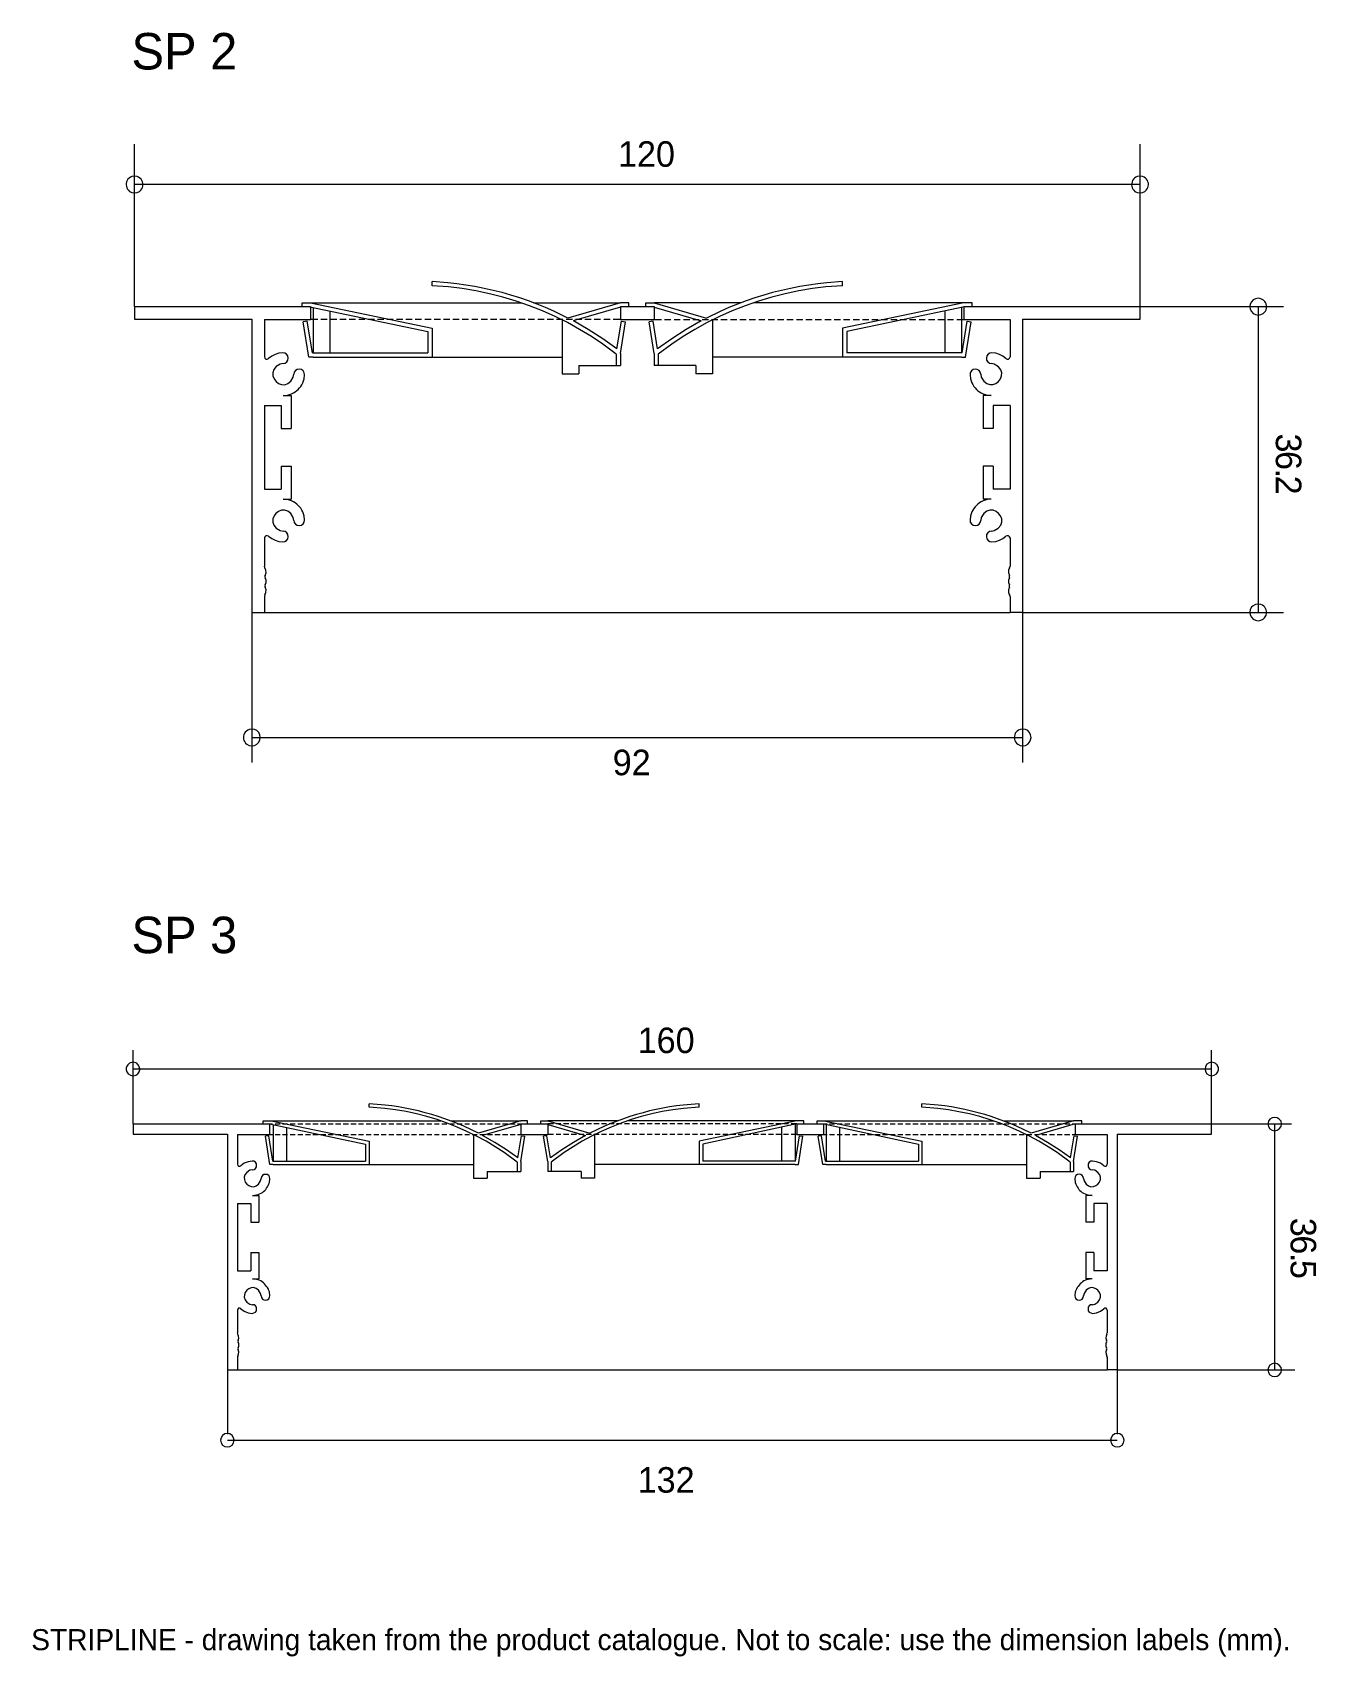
# Model space of a CAD drawing. Extents: x 0 to 244, y -13 to 296.
import ezdxf

# ---------------------------------------------------------------- set-up
doc = ezdxf.new("R2010")
doc.units = 0
for name, color, linetype in [('GEOMETRY', 7, 'Continuous'), ('NOTE', 1, 'Continuous'), ('TEXT', 7, 'Continuous')]:
    doc.layers.add(name, color=color, linetype=linetype)

msp = doc.modelspace()

# ---------------------------------------------------------------- linework, layer by layer
at = {"layer": 'GEOMETRY', "lineweight": 13}
for points in [[(19.64, 243.42), (19.64, 274.3)], [(210.71, 243.42), (210.71, 274.3)], [(210.71, 266.65), (19.64, 266.65)], [(76.17, 247.41), (76.17, 248.21)], [(101.99, 241.23), (99.32, 242.55), (97.74, 243.25), (96.12, 243.91), (94.49, 244.53), (92.83, 245.09), (91.16, 245.61), (89.47, 246.09), (87.76, 246.52), (86.05, 246.9), (84.33, 247.23), (82.61, 247.52), (80.88, 247.77), (79.16, 247.97), (76.17, 248.21)], [(111.19, 234.42), (108.64, 236.29), (106.47, 237.75), (104.22, 239.11), (101.92, 240.38), (99.55, 241.55), (97.13, 242.62), (94.67, 243.59), (92.17, 244.46), (89.64, 245.22), (87.09, 245.88), (84.51, 246.42), (81.92, 246.85), (79.32, 247.17), (76.17, 247.41)], [(154.18, 247.41), (151.03, 247.17), (148.44, 246.86), (145.85, 246.42), (143.27, 245.88), (140.71, 245.23), (138.18, 244.47), (135.68, 243.6), (133.21, 242.63), (130.8, 241.56), (128.43, 240.38), (126.12, 239.11), (123.88, 237.75), (121.71, 236.29), (119.16, 234.42)], [(154.18, 248.21), (151.19, 247.97), (149.48, 247.77), (147.76, 247.53), (146.04, 247.24), (144.32, 246.9), (142.6, 246.52), (140.88, 246.09), (139.19, 245.62), (137.5, 245.09), (135.84, 244.53), (134.21, 243.91), (132.6, 243.25), (131.03, 242.55), (128.32, 241.23)], [(154.18, 247.41), (154.18, 248.21)], [(51.48, 243.42), (51.48, 244.14), (53.07, 244.14)], [(53.07, 244.14), (76.17, 239.36)], [(53.07, 244.14), (93.11, 244.14)], [(95.46, 244.14), (111.99, 244.14)], [(111.99, 244.14), (101.99, 241.23)], [(113.58, 244.14), (111.99, 244.14)], [(113.58, 243.42), (113.58, 244.14)], [(116.77, 243.42), (116.77, 244.14)], [(116.77, 244.14), (118.36, 244.14)], [(118.36, 244.14), (128.32, 241.23)], [(134.9, 244.14), (118.36, 244.14)], [(177.25, 244.14), (137.25, 244.14)], [(177.25, 244.14), (154.18, 239.36)], [(178.84, 243.42), (178.84, 244.14), (177.25, 244.14)], [(19.64, 243.42), (53.07, 243.42)], [(19.64, 243.42), (19.64, 241.04)], [(19.64, 241.04), (41.91, 241.04)], [(41.91, 241.04), (41.91, 185.3)], [(44.3, 240.96), (44.3, 233.9)], [(44.3, 240.96), (53.07, 240.96)], [(52.95, 243.38), (75.38, 238.68)], [(53.07, 243.42), (53.07, 240.96)], [(54.46, 240.96), (53.07, 240.96)], [(53.55, 243.27), (53.55, 234.62)], [(56.25, 240.96), (55.06, 240.96)], [(56.73, 242.59), (56.73, 234.62)], [(58.05, 240.96), (56.85, 240.96)], [(59.84, 240.96), (58.65, 240.96)], [(61.63, 240.96), (60.44, 240.96)], [(63.42, 240.96), (62.23, 240.96)], [(65.22, 240.96), (64.02, 240.96)], [(67.01, 240.96), (65.82, 240.96)], [(68.8, 240.96), (67.61, 240.96)], [(70.6, 240.96), (69.4, 240.96)], [(72.39, 240.96), (71.19, 240.96)], [(74.18, 240.96), (72.99, 240.96)], [(75.98, 240.96), (74.78, 240.96)], [(77.77, 240.96), (76.57, 240.96)], [(79.56, 240.96), (78.37, 240.96)], [(81.31, 240.96), (80.12, 240.96)], [(83.11, 240.96), (81.91, 240.96)], [(84.9, 240.96), (83.7, 240.96)], [(86.69, 240.96), (85.5, 240.96)], [(88.48, 240.96), (87.29, 240.96)], [(90.28, 240.96), (89.08, 240.96)], [(92.07, 240.96), (90.88, 240.96)], [(93.86, 240.96), (92.67, 240.96)], [(95.66, 240.96), (94.46, 240.96)], [(97.45, 240.96), (96.25, 240.96)], [(99.24, 240.96), (98.05, 240.96)], [(101.03, 240.96), (99.84, 240.96)], [(100.87, 240.91), (100.87, 230.64)], [(102.83, 240.96), (101.63, 240.96)], [(111.99, 243.3), (103.02, 240.71)], [(104.62, 240.96), (103.42, 240.96)], [(106.41, 240.96), (105.22, 240.96)], [(108.2, 240.96), (107.01, 240.96)], [(110, 240.96), (108.8, 240.96)], [(111.99, 240.96), (110.59, 240.96)], [(111.99, 243.42), (118.36, 243.42)], [(111.99, 243.42), (111.99, 240.96)], [(111.99, 240.96), (118.36, 240.96)], [(118.36, 243.42), (118.36, 240.96)], [(118.36, 243.3), (127.33, 240.71)], [(118.36, 240.96), (119.76, 240.96)], [(120.36, 240.96), (121.55, 240.96)], [(122.15, 240.96), (123.34, 240.96)], [(123.94, 240.96), (125.14, 240.96)], [(125.73, 240.96), (126.93, 240.96)], [(127.53, 240.96), (128.68, 240.96)], [(129.28, 240.96), (130.47, 240.96)], [(129.44, 240.91), (129.44, 230.64)], [(131.07, 240.96), (132.27, 240.96)], [(132.86, 240.96), (134.06, 240.96)], [(134.66, 240.96), (135.85, 240.96)], [(136.45, 240.96), (137.65, 240.96)], [(138.24, 240.96), (139.44, 240.96)], [(140.04, 240.96), (141.23, 240.96)], [(141.83, 240.96), (143.02, 240.96)], [(143.62, 240.96), (144.82, 240.96)], [(145.41, 240.96), (146.61, 240.96)], [(147.21, 240.96), (148.4, 240.96)], [(149, 240.96), (150.19, 240.96)], [(150.79, 240.96), (151.99, 240.96)], [(152.58, 240.96), (153.78, 240.96)], [(154.38, 240.96), (155.57, 240.96)], [(177.37, 243.38), (154.98, 238.68)], [(156.17, 240.96), (157.37, 240.96)], [(157.96, 240.96), (159.16, 240.96)], [(159.76, 240.96), (160.95, 240.96)], [(161.55, 240.96), (162.74, 240.96)], [(163.34, 240.96), (164.54, 240.96)], [(165.13, 240.96), (166.33, 240.96)], [(166.93, 240.96), (168.12, 240.96)], [(168.72, 240.96), (169.91, 240.96)], [(170.51, 240.96), (171.71, 240.96)], [(172.3, 240.96), (173.5, 240.96)], [(173.62, 242.59), (173.62, 234.62)], [(174.1, 240.96), (175.29, 240.96)], [(175.89, 240.96), (177.25, 240.96)], [(176.81, 243.27), (176.81, 234.62)], [(177.25, 243.42), (210.71, 243.42)], [(177.25, 243.42), (177.25, 240.96)], [(177.25, 240.96), (186.01, 240.96)], [(186.01, 240.96), (186.01, 233.9)], [(188.4, 241.04), (210.71, 241.04), (210.71, 243.42)], [(188.4, 241.04), (188.4, 185.3)], [(210.71, 243.42), (237.96, 243.42)], [(233.18, 243.42), (233.18, 185.3)], [(53.43, 234.62), (52.47, 240.64), (51.67, 240.52)], [(53.55, 233.82), (52.75, 233.82), (51.67, 240.52)], [(75.38, 238.68), (75.38, 234.62)], [(76.17, 239.36), (76.17, 233.82)], [(111.31, 235.38), (108.64, 237.29), (105.85, 239.08), (103.03, 240.72)], [(111.31, 235.38), (112.15, 240.64), (112.95, 240.52)], [(111.99, 234.54), (112.95, 240.52)], [(119.04, 235.38), (118.16, 240.64), (117.41, 240.52)], [(118.36, 234.54), (117.41, 240.52)], [(127.33, 240.72), (124.46, 239.08), (121.71, 237.29), (119.04, 235.38)], [(154.18, 239.36), (154.18, 233.82)], [(154.98, 238.68), (154.98, 234.62)], [(176.81, 233.82), (177.56, 233.82), (178.64, 240.52)], [(176.89, 234.62), (177.88, 240.64), (178.64, 240.52)], [(47.77, 234.66), (47.05, 234.58), (46.33, 234.34), (45.7, 234.02), (45.1, 233.55)], [(47.85, 232.59), (48.25, 232.67), (48.57, 232.91), (48.76, 233.27), (48.84, 233.66), (48.76, 234.06), (48.53, 234.38), (48.17, 234.58), (47.77, 234.66)], [(182.54, 234.66), (182.15, 234.58), (181.83, 234.38), (181.59, 234.06), (181.51, 233.66), (181.55, 233.27), (181.79, 232.91), (182.11, 232.67), (182.5, 232.59)], [(185.21, 233.55), (184.66, 234.02), (183.98, 234.34), (183.3, 234.58), (182.54, 234.66)], [(44.3, 233.9), (44.38, 233.66), (44.58, 233.47), (44.86, 233.42), (45.1, 233.55)], [(47.85, 232.59), (47.33, 232.51), (46.56, 232.03), (46.09, 231.47), (45.89, 230.87), (45.93, 230.27), (46.15, 229.7), (46.52, 229.22), (47.01, 228.84), (47.58, 228.62), (48.18, 228.59), (48.77, 228.79), (49.33, 229.26), (49.8, 230.04), (49.88, 230.56)], [(53.43, 234.62), (75.38, 234.62)], [(53.55, 233.82), (76.17, 233.82), (100.87, 233.82)], [(104.06, 232.23), (111.99, 232.23)], [(104.06, 232.23), (104.06, 230.63)], [(111.19, 234.42), (111.19, 232.23)], [(111.99, 234.54), (111.99, 232.23)], [(118.36, 234.54), (118.36, 232.23)], [(126.29, 232.23), (118.36, 232.23)], [(119.16, 234.42), (119.16, 232.23)], [(126.29, 232.23), (126.29, 230.63)], [(176.81, 233.82), (154.18, 233.82), (129.44, 233.82)], [(176.89, 234.62), (154.98, 234.62)], [(180.43, 230.56), (180.51, 230.04), (181, 229.27), (181.57, 228.8), (182.17, 228.6), (182.77, 228.62), (183.33, 228.84), (183.82, 229.2), (184.19, 229.68), (184.41, 230.24), (184.44, 230.84), (184.25, 231.44), (183.79, 232.01), (183.02, 232.51), (182.5, 232.59)], [(185.21, 233.55), (185.45, 233.42), (185.73, 233.47), (185.93, 233.66), (186.01, 233.9)], [(47.89, 226.53), (48.69, 226.61), (49.09, 226.73), (49.47, 226.87), (49.82, 227.03), (50.15, 227.23), (50.46, 227.45), (50.73, 227.7), (50.99, 227.97), (51.21, 228.27), (51.41, 228.59), (51.59, 228.94), (51.74, 229.32), (51.87, 229.72), (51.95, 230.48)], [(51.95, 230.48), (51.87, 230.87), (51.67, 231.23), (51.35, 231.47), (50.96, 231.55), (50.56, 231.47), (50.2, 231.27), (49.96, 230.96), (49.88, 230.56)], [(100.87, 230.63), (104.06, 230.63)], [(129.44, 230.63), (126.29, 230.63)], [(180.43, 230.56), (180.35, 230.95), (180.11, 231.27), (179.79, 231.47), (179.4, 231.55), (179, 231.47), (178.68, 231.23), (178.44, 230.87), (178.4, 230.48)], [(178.4, 230.48), (178.48, 229.72), (178.59, 229.32), (178.73, 228.95), (178.91, 228.6), (179.11, 228.27), (179.35, 227.97), (179.61, 227.69), (179.89, 227.44), (180.21, 227.22), (180.54, 227.02), (180.9, 226.86), (181.27, 226.72), (181.67, 226.61), (182.42, 226.53)], [(47.89, 226.53), (49.4, 226.53)], [(49.4, 226.53), (49.4, 220.24)], [(182.42, 226.53), (180.91, 226.53)], [(180.91, 226.53), (180.91, 220.24)], [(44.3, 224.62), (47.49, 224.62)], [(44.3, 224.62), (44.3, 208.72)], [(47.49, 224.62), (47.49, 220.24)], [(186.01, 224.62), (182.82, 224.62)], [(182.82, 224.62), (182.82, 220.24)], [(186.01, 224.62), (186.01, 208.72)], [(47.49, 220.24), (49.4, 220.24)], [(182.82, 220.24), (180.91, 220.24)], [(47.49, 213.11), (47.49, 208.72)], [(47.49, 213.11), (49.4, 213.11)], [(49.4, 213.11), (49.4, 206.81)], [(180.91, 213.11), (180.91, 206.81)], [(182.82, 213.11), (180.91, 213.11)], [(182.82, 213.11), (182.82, 208.72)], [(44.3, 208.72), (47.49, 208.72)], [(186.01, 208.72), (182.82, 208.72)], [(49.88, 202.79), (49.8, 203.31), (49.32, 204.08), (48.76, 204.55), (48.16, 204.75), (47.56, 204.71), (47, 204.49), (46.51, 204.12), (46.14, 203.63), (45.92, 203.07), (45.89, 202.47), (46.09, 201.87), (46.56, 201.31), (47.33, 200.84), (47.85, 200.76)], [(47.89, 206.81), (49.4, 206.81)], [(51.95, 202.87), (51.87, 203.62), (51.74, 204.02), (51.59, 204.4), (51.42, 204.75), (51.21, 205.08), (50.99, 205.37), (50.73, 205.65), (50.46, 205.9), (50.15, 206.12), (49.82, 206.31), (49.47, 206.48), (49.09, 206.62), (48.68, 206.73), (47.89, 206.81)], [(182.42, 206.81), (181.67, 206.73), (181.27, 206.62), (180.9, 206.49), (180.54, 206.32), (180.21, 206.12), (179.89, 205.9), (179.61, 205.65), (179.35, 205.38), (179.11, 205.07), (178.91, 204.75), (178.73, 204.4), (178.59, 204.02), (178.48, 203.62), (178.4, 202.87)], [(182.5, 200.76), (183.02, 200.84), (183.78, 201.32), (184.25, 201.88), (184.45, 202.48), (184.42, 203.08), (184.21, 203.64), (183.84, 204.12), (183.36, 204.49), (182.8, 204.71), (182.2, 204.74), (181.59, 204.54), (181.02, 204.08), (180.51, 203.31), (180.43, 202.79)], [(182.42, 206.81), (180.91, 206.81)], [(47.77, 198.69), (48.17, 198.77), (48.53, 198.96), (48.76, 199.28), (48.84, 199.68), (48.76, 200.08), (48.57, 200.44), (48.25, 200.68), (47.85, 200.76)], [(49.88, 202.79), (49.96, 202.39), (50.2, 202.07), (50.56, 201.87), (50.96, 201.79), (51.35, 201.87), (51.67, 202.11), (51.87, 202.47), (51.95, 202.87)], [(178.4, 202.87), (178.44, 202.47), (178.68, 202.11), (179, 201.87), (179.4, 201.79), (179.8, 201.87), (180.11, 202.07), (180.35, 202.39), (180.43, 202.79)], [(182.5, 200.76), (182.11, 200.68), (181.79, 200.44), (181.55, 200.08), (181.51, 199.68), (181.59, 199.28), (181.83, 198.97), (182.15, 198.77), (182.54, 198.69)], [(45.1, 199.76), (44.86, 199.88), (44.58, 199.88), (44.38, 199.68), (44.3, 199.44)], [(44.3, 199.44), (44.3, 194.06)], [(45.1, 199.76), (45.7, 199.32), (46.33, 199), (47.05, 198.77), (47.77, 198.69)], [(182.54, 198.69), (183.3, 198.77), (183.98, 199), (184.66, 199.32), (185.21, 199.76)], [(186.01, 199.44), (185.93, 199.68), (185.73, 199.88), (185.45, 199.88), (185.21, 199.76)], [(186.01, 199.44), (186.01, 194.06)], [(44.46, 192.31), (44.62, 192.79), (44.58, 193.31), (44.38, 193.79), (44.3, 194.06)], [(44.46, 192.31), (44.42, 192.11), (44.46, 191.87)], [(44.46, 190.52), (44.62, 190.96), (44.62, 191.44), (44.46, 191.87)], [(185.93, 193.79), (185.73, 193.31), (185.73, 192.79), (185.89, 192.31)], [(185.89, 191.87), (185.73, 191.44), (185.73, 190.96), (185.89, 190.52)], [(185.89, 191.87), (185.93, 192.11), (185.89, 192.31)], [(185.93, 193.79), (186.01, 194.06)], [(44.38, 188.61), (44.3, 188.33)], [(44.38, 188.61), (44.58, 189.08), (44.62, 189.56), (44.46, 190.08)], [(44.46, 190.52), (44.42, 190.28), (44.46, 190.08)], [(185.89, 190.08), (185.73, 189.56), (185.73, 189.08), (185.93, 188.61)], [(185.89, 190.08), (185.93, 190.28), (185.89, 190.52)], [(186.01, 188.33), (185.93, 188.61)], [(41.91, 185.3), (44.3, 185.3)], [(41.91, 185.3), (41.91, 156.74)], [(44.3, 188.33), (44.3, 185.3)], [(44.3, 185.3), (186.01, 185.3)], [(186.01, 188.33), (186.01, 185.3)], [(188.4, 185.3), (186.01, 185.3)], [(188.4, 185.3), (237.96, 185.3)], [(188.4, 185.3), (188.4, 156.74)], [(41.91, 161.52), (188.4, 161.52)], [(19.35, 88.05), (19.35, 102.08)], [(224.32, 88.05), (224.32, 102.08)], [(224.32, 98.48), (19.35, 98.48)], [(64.2, 91.24), (64.2, 91.87)], [(84.98, 86.29), (82.19, 87.6), (81, 88.1), (79.8, 88.58), (78.58, 89.03), (77.36, 89.45), (76.12, 89.83), (74.87, 90.18), (73.62, 90.51), (72.36, 90.8), (71.09, 91.06), (69.81, 91.29), (68.54, 91.48), (67.25, 91.64), (64.2, 91.87)], [(92.35, 80.8), (89.88, 82.6), (88.17, 83.72), (86.43, 84.76), (84.64, 85.73), (82.81, 86.62), (80.95, 87.45), (79.06, 88.19), (77.14, 88.86), (75.19, 89.45), (73.22, 89.95), (71.23, 90.38), (69.23, 90.72), (67.21, 90.97), (64.2, 91.24)], [(126.94, 91.24), (123.93, 90.97), (121.91, 90.71), (119.9, 90.38), (117.91, 89.95), (115.94, 89.45), (114, 88.86), (112.08, 88.19), (110.18, 87.45), (108.32, 86.62), (106.5, 85.73), (104.71, 84.76), (102.96, 83.72), (101.26, 82.6), (98.79, 80.8)], [(126.94, 91.87), (123.88, 91.64), (122.6, 91.48), (121.32, 91.28), (120.05, 91.06), (118.78, 90.8), (117.52, 90.51), (116.26, 90.18), (115.02, 89.83), (113.78, 89.44), (112.55, 89.03), (111.34, 88.58), (110.14, 88.1), (108.95, 87.6), (106.16, 86.29)], [(126.94, 91.24), (126.94, 91.87)], [(169.22, 91.24), (169.22, 91.87)], [(190.04, 86.29), (187.25, 87.6), (186.06, 88.1), (184.86, 88.58), (183.65, 89.03), (182.42, 89.44), (181.19, 89.83), (179.94, 90.18), (178.69, 90.5), (177.43, 90.79), (176.16, 91.05), (174.89, 91.28), (173.61, 91.48), (172.32, 91.64), (169.22, 91.87)], [(197.42, 80.8), (194.95, 82.6), (193.24, 83.71), (191.49, 84.75), (189.7, 85.72), (187.88, 86.62), (186.02, 87.44), (184.13, 88.18), (182.21, 88.85), (180.26, 89.44), (178.29, 89.95), (176.3, 90.37), (174.3, 90.71), (172.28, 90.97), (169.22, 91.24)], [(19.35, 88.05), (45.31, 88.05)], [(19.35, 88.05), (19.35, 86.11)], [(44.05, 88.05), (44.05, 88.63), (45.62, 88.63)], [(45.31, 88.05), (45.31, 86.07)], [(45.31, 88.05), (63.52, 84.22)], [(45.31, 88.05), (45.85, 88.05)], [(45.62, 88.63), (64.2, 84.76)], [(45.62, 88.63), (77.82, 88.63)], [(45.98, 87.91), (45.98, 80.94)], [(46.34, 88.05), (47.28, 88.05)], [(47.78, 88.05), (48.72, 88.05)], [(48.54, 87.37), (48.54, 80.94)], [(49.22, 88.05), (50.16, 88.05)], [(50.66, 88.05), (51.6, 88.05)], [(52.1, 88.05), (53.09, 88.05)], [(53.54, 88.05), (54.53, 88.05)], [(54.98, 88.05), (55.97, 88.05)], [(56.41, 88.05), (57.4, 88.05)], [(57.85, 88.05), (58.84, 88.05)], [(59.29, 88.05), (60.28, 88.05)], [(60.73, 88.05), (61.72, 88.05)], [(62.17, 88.05), (63.16, 88.05)], [(63.66, 88.05), (64.6, 88.05)], [(65.1, 88.05), (66.04, 88.05)], [(66.53, 88.05), (67.48, 88.05)], [(67.98, 88.05), (68.92, 88.05)], [(69.41, 88.05), (70.36, 88.05)], [(70.85, 88.05), (71.8, 88.05)], [(72.29, 88.05), (73.24, 88.05)], [(73.73, 88.05), (74.68, 88.05)], [(75.17, 88.05), (76.12, 88.05)], [(76.61, 88.05), (77.55, 88.05)], [(78.05, 88.05), (78.99, 88.05)], [(79.49, 88.05), (80.43, 88.05)], [(79.71, 88.63), (93.03, 88.63)], [(80.93, 88.05), (81.87, 88.05)], [(82.37, 88.05), (83.31, 88.05)], [(83.81, 88.05), (84.75, 88.05)], [(93.03, 88.63), (84.98, 86.29)], [(85.25, 88.05), (86.24, 88.05)], [(93.03, 87.96), (85.79, 85.84)], [(86.69, 88.05), (87.67, 88.05)], [(88.12, 88.05), (89.11, 88.05)], [(89.56, 88.05), (90.55, 88.05)], [(91, 88.05), (91.99, 88.05)], [(92.44, 88.05), (93.03, 88.05)], [(94.29, 88.63), (93.03, 88.63)], [(93.03, 88.05), (98.15, 88.05)], [(93.03, 88.05), (93.03, 86.07)], [(94.29, 88.05), (94.29, 88.63)], [(96.85, 88.05), (96.85, 88.63)], [(96.85, 88.63), (98.16, 88.63)], [(98.15, 88.63), (106.16, 86.29)], [(111.42, 88.63), (98.15, 88.63)], [(98.15, 88.05), (98.15, 86.07)], [(98.15, 87.96), (105.35, 85.84)], [(99.23, 88.05), (98.15, 88.05)], [(100.67, 88.05), (99.73, 88.05)], [(102.16, 88.05), (101.17, 88.05)], [(103.6, 88.05), (102.61, 88.05)], [(105.04, 88.05), (104.05, 88.05)], [(106.48, 88.05), (105.49, 88.05)], [(107.91, 88.05), (106.93, 88.05)], [(109.35, 88.05), (108.37, 88.05)], [(110.79, 88.05), (109.8, 88.05)], [(112.23, 88.05), (111.24, 88.05)], [(113.67, 88.05), (112.73, 88.05)], [(145.52, 88.63), (113.31, 88.63)], [(115.11, 88.05), (114.17, 88.05)], [(116.55, 88.05), (115.61, 88.05)], [(117.99, 88.05), (117.05, 88.05)], [(119.43, 88.05), (118.49, 88.05)], [(120.87, 88.05), (119.92, 88.05)], [(122.31, 88.05), (121.36, 88.05)], [(123.75, 88.05), (122.8, 88.05)], [(125.19, 88.05), (124.24, 88.05)], [(126.63, 88.05), (125.68, 88.05)], [(145.52, 88.63), (126.94, 84.76)], [(128.07, 88.05), (127.12, 88.05)], [(145.52, 88.05), (127.62, 84.22)], [(129.5, 88.05), (128.56, 88.05)], [(130.94, 88.05), (130, 88.05)], [(132.38, 88.05), (131.44, 88.05)], [(133.87, 88.05), (132.88, 88.05)], [(135.31, 88.05), (134.32, 88.05)], [(136.75, 88.05), (135.76, 88.05)], [(138.19, 88.05), (137.2, 88.05)], [(139.62, 88.05), (138.64, 88.05)], [(141.06, 88.05), (140.08, 88.05)], [(142.5, 88.05), (141.51, 88.05)], [(142.59, 87.42), (142.59, 80.94)], [(143.94, 88.05), (142.95, 88.05)], [(145.52, 88.05), (144.44, 88.05)], [(145.16, 87.96), (145.16, 80.94)], [(146.82, 88.05), (146.82, 88.63), (145.52, 88.63)], [(145.52, 88.05), (150.64, 88.05)], [(145.52, 88.05), (145.52, 86.07)], [(145.52, 86.06), (150.64, 86.06), (150.64, 88.04)], [(149.38, 88.05), (149.38, 88.63), (150.64, 88.63)], [(150.64, 88.63), (169.22, 84.76)], [(150.64, 88.63), (182.89, 88.63)], [(150.64, 88.05), (168.59, 84.22)], [(150.64, 88.05), (151.23, 88.05)], [(151.05, 87.91), (151.05, 80.94)], [(151.72, 88.05), (152.67, 88.05)], [(153.16, 88.05), (154.11, 88.05)], [(153.61, 87.37), (153.61, 80.94)], [(154.6, 88.05), (155.55, 88.05)], [(156.04, 88.05), (156.98, 88.05)], [(157.48, 88.05), (158.43, 88.05)], [(158.92, 88.05), (159.86, 88.05)], [(160.36, 88.05), (161.3, 88.05)], [(161.8, 88.05), (162.74, 88.05)], [(163.24, 88.05), (164.18, 88.05)], [(164.68, 88.05), (165.66, 88.05)], [(166.12, 88.05), (167.1, 88.05)], [(167.55, 88.05), (168.54, 88.05)], [(168.99, 88.05), (169.98, 88.05)], [(170.43, 88.05), (171.42, 88.05)], [(171.87, 88.05), (172.86, 88.05)], [(173.31, 88.05), (174.3, 88.05)], [(174.75, 88.05), (175.74, 88.05)], [(176.24, 88.05), (177.18, 88.05)], [(177.67, 88.05), (178.62, 88.05)], [(179.11, 88.05), (180.06, 88.05)], [(180.55, 88.05), (181.5, 88.05)], [(181.99, 88.05), (182.94, 88.05)], [(183.43, 88.05), (184.38, 88.05)], [(184.78, 88.63), (198.05, 88.63)], [(184.87, 88.05), (185.82, 88.05)], [(186.31, 88.05), (187.25, 88.05)], [(187.75, 88.05), (188.69, 88.05)], [(189.19, 88.05), (190.13, 88.05)], [(198.05, 88.63), (190.04, 86.29)], [(190.63, 88.05), (191.57, 88.05)], [(198.41, 88.05), (190.85, 85.84)], [(192.07, 88.05), (193.01, 88.05)], [(193.51, 88.05), (194.45, 88.05)], [(194.95, 88.05), (195.89, 88.05)], [(196.39, 88.05), (197.37, 88.05)], [(197.83, 88.05), (198.41, 88.05)], [(199.67, 88.05), (199.67, 88.63), (198.05, 88.63)], [(198.41, 88.05), (224.32, 88.05)], [(198.41, 88.05), (198.41, 86.07)], [(206.37, 86.11), (224.32, 86.11), (224.32, 88.05)], [(224.32, 88.05), (239.52, 88.05)], [(236.28, 88.05), (236.28, 41.27)], [(19.35, 86.11), (37.3, 86.11)], [(37.3, 86.11), (37.3, 41.27)], [(39.19, 86.06), (39.19, 80.4)], [(39.19, 86.06), (45.31, 86.06)], [(45.89, 80.94), (45.13, 85.79), (44.5, 85.71)], [(45.98, 80.31), (45.35, 80.31), (44.5, 85.71)], [(45.31, 86.06), (45.85, 86.06)], [(46.34, 86.06), (47.28, 86.06)], [(47.78, 86.06), (48.72, 86.06)], [(49.22, 86.06), (50.16, 86.06)], [(50.66, 86.06), (51.6, 86.06)], [(52.1, 86.06), (53.09, 86.06)], [(53.54, 86.06), (54.53, 86.06)], [(54.98, 86.06), (55.97, 86.06)], [(56.41, 86.06), (57.4, 86.06)], [(57.85, 86.06), (58.84, 86.06)], [(59.29, 86.06), (60.28, 86.06)], [(60.73, 86.06), (61.72, 86.06)], [(62.17, 86.06), (63.16, 86.06)], [(63.52, 84.22), (63.52, 80.94)], [(63.66, 86.06), (64.6, 86.06)], [(64.2, 84.76), (64.2, 80.31)], [(65.1, 86.06), (66.04, 86.06)], [(66.53, 86.06), (67.48, 86.06)], [(67.98, 86.06), (68.92, 86.06)], [(69.41, 86.06), (70.36, 86.06)], [(70.85, 86.06), (71.8, 86.06)], [(72.29, 86.06), (73.24, 86.06)], [(73.73, 86.06), (74.68, 86.06)], [(75.17, 86.06), (76.12, 86.06)], [(76.61, 86.06), (77.55, 86.06)], [(78.05, 86.06), (78.99, 86.06)], [(79.49, 86.06), (80.43, 86.06)], [(80.93, 86.06), (81.87, 86.06)], [(82.37, 86.06), (83.31, 86.06)], [(83.81, 86.06), (84.75, 86.06)], [(84.08, 86.02), (84.08, 77.74)], [(85.25, 86.06), (86.24, 86.06)], [(92.49, 81.57), (90.33, 83.1), (88.08, 84.54), (85.79, 85.84)], [(86.69, 86.06), (87.67, 86.06)], [(88.12, 86.06), (89.11, 86.06)], [(89.56, 86.06), (90.55, 86.06)], [(91, 86.06), (91.99, 86.06)], [(92.44, 86.06), (93.03, 86.06)], [(92.49, 81.57), (93.16, 85.8), (93.79, 85.71)], [(93.03, 86.06), (98.15, 86.06)], [(93.03, 80.89), (93.79, 85.71)], [(98.69, 81.57), (97.97, 85.8), (97.35, 85.71)], [(98.15, 80.89), (97.35, 85.71)], [(99.23, 86.06), (98.15, 86.06)], [(105.35, 85.84), (103.06, 84.54), (100.81, 83.1), (98.69, 81.57)], [(100.67, 86.06), (99.73, 86.06)], [(102.16, 86.06), (101.17, 86.06)], [(103.6, 86.06), (102.61, 86.06)], [(105.04, 86.06), (104.05, 86.06)], [(106.48, 86.06), (105.49, 86.06)], [(107.91, 86.06), (106.93, 86.06)], [(107.06, 86.02), (107.06, 77.74)], [(109.35, 86.06), (108.37, 86.06)], [(110.79, 86.06), (109.8, 86.06)], [(112.23, 86.06), (111.24, 86.06)], [(113.67, 86.06), (112.73, 86.06)], [(115.11, 86.06), (114.17, 86.06)], [(116.55, 86.06), (115.61, 86.06)], [(117.99, 86.06), (117.05, 86.06)], [(119.43, 86.06), (118.49, 86.06)], [(120.87, 86.06), (119.92, 86.06)], [(122.31, 86.06), (121.36, 86.06)], [(123.75, 86.06), (122.8, 86.06)], [(125.19, 86.06), (124.24, 86.06)], [(126.63, 86.06), (125.68, 86.06)], [(126.94, 84.76), (126.94, 80.31)], [(128.07, 86.06), (127.12, 86.06)], [(127.61, 84.22), (127.61, 80.94)], [(129.5, 86.06), (128.56, 86.06)], [(130.94, 86.06), (130, 86.06)], [(132.38, 86.06), (131.44, 86.06)], [(133.87, 86.06), (132.88, 86.06)], [(135.31, 86.06), (134.32, 86.06)], [(136.75, 86.06), (135.76, 86.06)], [(138.19, 86.06), (137.2, 86.06)], [(139.62, 86.06), (138.64, 86.06)], [(141.06, 86.06), (140.08, 86.06)], [(142.5, 86.06), (141.51, 86.06)], [(143.94, 86.06), (142.95, 86.06)], [(145.52, 86.06), (144.44, 86.06)], [(145.16, 80.31), (145.79, 80.31), (146.64, 85.71)], [(145.25, 80.94), (146.01, 85.79), (146.64, 85.71)], [(150.96, 80.94), (150.19, 85.79), (149.52, 85.71)], [(151.05, 80.31), (150.42, 80.31), (149.52, 85.7)], [(150.64, 86.06), (151.23, 86.06)], [(151.72, 86.06), (152.67, 86.06)], [(153.16, 86.06), (154.11, 86.06)], [(154.6, 86.06), (155.55, 86.06)], [(156.04, 86.06), (156.98, 86.06)], [(157.48, 86.06), (158.42, 86.06)], [(158.92, 86.06), (159.86, 86.06)], [(160.36, 86.06), (161.3, 86.06)], [(161.8, 86.06), (162.74, 86.06)], [(163.24, 86.06), (164.18, 86.06)], [(164.68, 86.06), (165.66, 86.06)], [(166.12, 86.06), (167.1, 86.06)], [(167.55, 86.06), (168.54, 86.06)], [(168.59, 84.22), (168.59, 80.94)], [(168.99, 86.06), (169.98, 86.06)], [(169.22, 84.76), (169.22, 80.31)], [(170.43, 86.06), (171.42, 86.06)], [(171.87, 86.06), (172.86, 86.06)], [(173.31, 86.06), (174.3, 86.06)], [(174.75, 86.06), (175.74, 86.06)], [(176.23, 86.06), (177.18, 86.06)], [(177.67, 86.06), (178.62, 86.06)], [(179.11, 86.06), (180.06, 86.06)], [(180.55, 86.06), (181.5, 86.06)], [(181.99, 86.06), (182.94, 86.06)], [(183.43, 86.06), (184.38, 86.06)], [(184.87, 86.06), (185.82, 86.06)], [(186.31, 86.06), (187.25, 86.06)], [(187.75, 86.06), (188.69, 86.06)], [(189.14, 86.02), (189.14, 77.74)], [(189.19, 86.06), (190.13, 86.06)], [(190.63, 86.06), (191.57, 86.06)], [(197.51, 81.57), (195.35, 83.1), (193.15, 84.54), (190.85, 85.84)], [(192.07, 86.06), (193.01, 86.06)], [(193.51, 86.06), (194.45, 86.06)], [(194.95, 86.06), (195.89, 86.06)], [(196.38, 86.06), (197.37, 86.06)], [(197.51, 81.57), (198.18, 85.8), (198.82, 85.71)], [(197.82, 86.06), (198.41, 86.06)], [(198.05, 80.89), (198.82, 85.7)], [(198.41, 86.06), (204.48, 86.06)], [(204.48, 86.06), (204.48, 80.4)], [(206.37, 86.11), (206.37, 41.27)], [(39.19, 80.4), (39.28, 80.17), (39.41, 80.04), (39.64, 79.99), (39.86, 80.08)], [(41.98, 80.98), (41.21, 80.85), (40.49, 80.58), (39.86, 80.08)], [(42.02, 79.32), (42.34, 79.41), (42.61, 79.59), (42.79, 79.86), (42.83, 80.17), (42.79, 80.49), (42.61, 80.76), (42.29, 80.94), (41.98, 80.98)], [(45.89, 80.94), (63.52, 80.94)], [(45.98, 80.31), (64.2, 80.31), (84.08, 80.31)], [(92.35, 80.8), (92.35, 79)], [(93.03, 80.89), (93.03, 79)], [(98.15, 80.89), (98.15, 79)], [(98.78, 80.8), (98.78, 79)], [(145.16, 80.31), (126.94, 80.31), (107.06, 80.31)], [(145.25, 80.94), (127.61, 80.94)], [(150.96, 80.94), (168.59, 80.94)], [(151.05, 80.31), (169.22, 80.31), (189.14, 80.31)], [(197.42, 80.8), (197.42, 79)], [(198.05, 80.89), (198.05, 79)], [(201.69, 80.98), (201.38, 80.94), (201.06, 80.76), (200.88, 80.49), (200.84, 80.17), (200.88, 79.86), (201.06, 79.59), (201.33, 79.41), (201.65, 79.32)], [(203.81, 80.08), (203.18, 80.58), (202.46, 80.85), (201.69, 80.98)], [(203.81, 80.08), (204.03, 79.99), (204.26, 80.04), (204.39, 80.17), (204.48, 80.4)], [(42.02, 79.32), (41.57, 79.23), (40.97, 78.84), (40.62, 78.4), (40.47, 77.92), (40.5, 77.45), (40.68, 77), (40.98, 76.61), (41.37, 76.31), (41.81, 76.13), (42.29, 76.1), (42.77, 76.25), (43.21, 76.61), (43.6, 77.21), (43.69, 77.65)], [(42.07, 74.46), (42.79, 74.55), (43.11, 74.64), (43.4, 74.75), (43.68, 74.88), (43.93, 75.03), (44.16, 75.19), (44.37, 75.38), (44.56, 75.59), (44.73, 75.82), (44.89, 76.07), (45.02, 76.34), (45.15, 76.63), (45.26, 76.94), (45.35, 77.61)], [(45.35, 77.61), (45.31, 77.97), (45.13, 78.24), (44.86, 78.42), (44.54, 78.46), (44.23, 78.42), (43.96, 78.24), (43.78, 78.01), (43.69, 77.65)], [(84.08, 77.74), (86.64, 77.74)], [(86.64, 79), (93.03, 79)], [(86.64, 79), (86.64, 77.74)], [(104.5, 79), (98.15, 79)], [(104.5, 79), (104.5, 77.74)], [(107.06, 77.74), (104.5, 77.74)], [(189.14, 77.74), (191.71, 77.74)], [(191.71, 79), (198.05, 79)], [(191.71, 79), (191.71, 77.74)], [(199.98, 77.65), (199.89, 78.01), (199.71, 78.24), (199.44, 78.42), (199.13, 78.47), (198.81, 78.42), (198.54, 78.24), (198.37, 77.97), (198.32, 77.61)], [(198.32, 77.61), (198.41, 76.94), (198.52, 76.62), (198.65, 76.33), (198.79, 76.07), (198.94, 75.82), (199.11, 75.59), (199.3, 75.38), (199.51, 75.19), (199.74, 75.02), (199.99, 74.88), (200.27, 74.75), (200.56, 74.64), (200.88, 74.55), (201.6, 74.46)], [(199.98, 77.65), (200.07, 77.21), (200.46, 76.61), (200.9, 76.25), (201.38, 76.1), (201.85, 76.13), (202.3, 76.31), (202.69, 76.61), (202.99, 77), (203.17, 77.45), (203.2, 77.92), (203.05, 78.4), (202.7, 78.84), (202.1, 79.23), (201.65, 79.32)], [(42.07, 74.46), (43.28, 74.46)], [(43.28, 74.46), (43.28, 69.38)], [(201.6, 74.46), (200.39, 74.46)], [(200.39, 74.46), (200.39, 69.38)], [(39.19, 72.93), (41.75, 72.93)], [(39.19, 72.93), (39.19, 60.11)], [(41.75, 72.93), (41.75, 69.38)], [(204.48, 72.93), (201.92, 72.93)], [(201.92, 72.93), (201.92, 69.38)], [(204.48, 72.93), (204.48, 60.11)], [(41.75, 69.38), (43.28, 69.38)], [(201.92, 69.38), (200.39, 69.38)], [(41.75, 63.62), (41.75, 60.11)], [(41.75, 63.62), (43.28, 63.62)], [(43.28, 63.62), (43.28, 58.58)], [(200.39, 63.62), (200.39, 58.58)], [(201.92, 63.62), (200.39, 63.62)], [(201.92, 63.62), (201.92, 60.11)], [(39.19, 60.11), (41.75, 60.11)], [(204.48, 60.11), (201.92, 60.11)], [(43.69, 55.35), (43.6, 55.84), (43.2, 56.43), (42.74, 56.78), (42.26, 56.93), (41.79, 56.9), (41.35, 56.72), (40.97, 56.42), (40.68, 56.03), (40.5, 55.58), (40.48, 55.1), (40.63, 54.62), (40.99, 54.17), (41.57, 53.77), (42.02, 53.68)], [(42.07, 58.58), (43.28, 58.58)], [(45.35, 55.39), (45.26, 56.11), (45.17, 56.38), (45.06, 56.65), (44.91, 56.92), (44.74, 57.17), (44.55, 57.41), (44.34, 57.64), (44.11, 57.85), (43.87, 58.03), (43.61, 58.19), (43.34, 58.33), (43.07, 58.43), (42.79, 58.49), (42.07, 58.58)], [(201.6, 58.58), (200.88, 58.49), (200.6, 58.43), (200.33, 58.33), (200.06, 58.19), (199.8, 58.03), (199.56, 57.85), (199.33, 57.64), (199.12, 57.41), (198.93, 57.17), (198.76, 56.92), (198.61, 56.65), (198.5, 56.38), (198.41, 56.11), (198.32, 55.39)], [(201.65, 53.68), (202.1, 53.77), (202.69, 54.17), (203.04, 54.62), (203.19, 55.1), (203.17, 55.58), (202.99, 56.03), (202.7, 56.42), (202.32, 56.72), (201.88, 56.9), (201.41, 56.93), (200.93, 56.78), (200.48, 56.43), (200.08, 55.84), (199.99, 55.35)], [(201.6, 58.58), (200.39, 58.58)], [(39.86, 52.92), (39.64, 53.01), (39.41, 53.01), (39.28, 52.83), (39.19, 52.65)], [(39.19, 52.65), (39.19, 48.33)], [(39.86, 52.92), (40.49, 52.47), (41.21, 52.15), (41.98, 52.02)], [(41.98, 52.02), (42.29, 52.11), (42.61, 52.24), (42.79, 52.51), (42.83, 52.83), (42.79, 53.19), (42.61, 53.46), (42.34, 53.64), (42.02, 53.68)], [(43.69, 55.35), (43.78, 55.03), (43.96, 54.76), (44.23, 54.58), (44.54, 54.54), (44.86, 54.63), (45.13, 54.81), (45.31, 55.08), (45.35, 55.39)], [(198.32, 55.39), (198.37, 55.08), (198.54, 54.81), (198.81, 54.63), (199.13, 54.54), (199.44, 54.58), (199.71, 54.76), (199.89, 55.03), (199.98, 55.35)], [(201.65, 53.68), (201.33, 53.64), (201.06, 53.46), (200.88, 53.19), (200.84, 52.83), (200.88, 52.51), (201.06, 52.24), (201.38, 52.11), (201.69, 52.02)], [(201.69, 52.02), (202.46, 52.15), (203.18, 52.47), (203.81, 52.92)], [(204.48, 52.65), (204.39, 52.83), (204.26, 53.01), (204.03, 53.01), (203.81, 52.92)], [(204.48, 52.65), (204.48, 48.33)], [(39.32, 46.94), (39.46, 47.29), (39.41, 47.7), (39.28, 48.1), (39.19, 48.33)], [(39.32, 46.94), (39.28, 46.76), (39.32, 46.57)], [(39.32, 45.45), (39.46, 45.81), (39.46, 46.22), (39.32, 46.57)], [(204.39, 48.1), (204.26, 47.7), (204.21, 47.29), (204.35, 46.94)], [(204.35, 46.57), (204.21, 46.22), (204.21, 45.81), (204.35, 45.45)], [(204.35, 46.57), (204.39, 46.76), (204.35, 46.94)], [(204.39, 48.1), (204.48, 48.33)], [(39.28, 43.92), (39.19, 43.7)], [(39.19, 43.7), (39.19, 41.27)], [(39.32, 45.45), (39.28, 45.27), (39.32, 45.09)], [(39.28, 43.92), (39.41, 44.28), (39.46, 44.73), (39.32, 45.09)], [(204.35, 45.09), (204.21, 44.73), (204.26, 44.28), (204.39, 43.92)], [(204.35, 45.09), (204.39, 45.27), (204.35, 45.45)], [(204.48, 43.7), (204.39, 43.92)], [(204.48, 43.7), (204.48, 41.27)], [(37.3, 41.27), (39.19, 41.27)], [(37.3, 41.27), (37.3, 29.08)], [(39.19, 41.27), (204.48, 41.27)], [(206.37, 41.27), (204.48, 41.27)], [(206.37, 41.27), (240.15, 41.27)], [(206.37, 41.27), (206.37, 29.08)], [(37.3, 27.9), (206.37, 27.9)]]:
    msp.add_lwpolyline(points, dxfattribs=at)
for points in [[(19.64, 265.06), (20.12, 265.14), (20.56, 265.34), (20.8, 265.56), (20.99, 265.8), (21.13, 266.06), (21.21, 266.33), (21.24, 266.61), (21.22, 266.88), (21.15, 267.15), (21.03, 267.4), (20.87, 267.63), (20.66, 267.84), (20.41, 268.02), (20.12, 268.16), (19.64, 268.24), (19.12, 268.16), (18.84, 268.03), (18.59, 267.86), (18.39, 267.65), (18.24, 267.4), (18.13, 267.14), (18.07, 266.86), (18.05, 266.58), (18.08, 266.3), (18.16, 266.03), (18.29, 265.77), (18.46, 265.54), (18.69, 265.34), (19.12, 265.14), (19.64, 265.06)], [(210.71, 265.06), (211.19, 265.14), (211.63, 265.34), (211.87, 265.56), (212.06, 265.8), (212.2, 266.06), (212.28, 266.33), (212.31, 266.61), (212.29, 266.88), (212.22, 267.14), (212.1, 267.4), (211.94, 267.63), (211.73, 267.84), (211.48, 268.02), (211.19, 268.16), (210.71, 268.24), (210.19, 268.16), (209.9, 268.03), (209.66, 267.86), (209.46, 267.65), (209.31, 267.4), (209.2, 267.14), (209.14, 266.86), (209.12, 266.58), (209.15, 266.3), (209.23, 266.03), (209.35, 265.77), (209.53, 265.54), (209.75, 265.34), (210.19, 265.14), (210.71, 265.06)], [(233.18, 241.83), (233.66, 241.91), (234.1, 242.15), (234.34, 242.36), (234.53, 242.59), (234.67, 242.84), (234.75, 243.11), (234.77, 243.39), (234.75, 243.66), (234.68, 243.93), (234.56, 244.18), (234.4, 244.42), (234.19, 244.63), (233.94, 244.8), (233.66, 244.94), (233.18, 245.02), (232.66, 244.94), (232.22, 244.7), (231.87, 244.34), (231.66, 243.9), (231.59, 243.42), (231.66, 242.95), (231.87, 242.47), (232.22, 242.15), (232.66, 241.91), (233.18, 241.83)], [(233.18, 183.71), (233.66, 183.79), (234.1, 184.03), (234.34, 184.24), (234.52, 184.48), (234.66, 184.74), (234.74, 185), (234.78, 185.27), (234.76, 185.54), (234.7, 185.81), (234.58, 186.06), (234.42, 186.29), (234.21, 186.49), (233.96, 186.67), (233.66, 186.81), (233.18, 186.89), (232.66, 186.81), (232.22, 186.57), (231.87, 186.26), (231.66, 185.82), (231.59, 185.3), (231.66, 184.82), (231.87, 184.38), (232.22, 184.03), (232.66, 183.79), (233.18, 183.71)], [(41.91, 159.92), (42.43, 160), (42.87, 160.24), (43.23, 160.6), (43.43, 161.04), (43.51, 161.52), (43.43, 162.03), (43.23, 162.47), (42.87, 162.83), (42.43, 163.03), (41.91, 163.11), (41.43, 163.03), (41.14, 162.91), (40.89, 162.74), (40.68, 162.54), (40.52, 162.31), (40.41, 162.05), (40.34, 161.78), (40.32, 161.5), (40.35, 161.22), (40.43, 160.95), (40.57, 160.69), (40.75, 160.45), (41, 160.24), (41.43, 160), (41.91, 159.92)], [(188.4, 159.92), (188.92, 160), (189.36, 160.24), (189.71, 160.6), (189.92, 161.04), (190, 161.52), (189.92, 162.03), (189.71, 162.47), (189.36, 162.83), (188.92, 163.03), (188.4, 163.11), (187.92, 163.03), (187.63, 162.91), (187.38, 162.74), (187.17, 162.54), (187.01, 162.31), (186.89, 162.05), (186.83, 161.78), (186.81, 161.5), (186.84, 161.22), (186.92, 160.95), (187.06, 160.69), (187.24, 160.45), (187.49, 160.24), (187.92, 160), (188.4, 159.92)], [(19.35, 97.22), (19.85, 97.31), (20.25, 97.58), (20.39, 97.75), (20.5, 97.94), (20.57, 98.13), (20.61, 98.33), (20.62, 98.53), (20.59, 98.73), (20.54, 98.92), (20.45, 99.1), (20.34, 99.28), (20.2, 99.43), (20.04, 99.57), (19.85, 99.69), (19.35, 99.78), (18.86, 99.69), (18.66, 99.57), (18.48, 99.42), (18.33, 99.26), (18.21, 99.09), (18.12, 98.9), (18.06, 98.71), (18.04, 98.52), (18.05, 98.32), (18.09, 98.13), (18.17, 97.94), (18.29, 97.75), (18.45, 97.58), (18.86, 97.31), (19.35, 97.22)], [(224.32, 97.22), (224.81, 97.31), (225.22, 97.58), (225.38, 97.75), (225.5, 97.94), (225.58, 98.13), (225.63, 98.32), (225.63, 98.52), (225.61, 98.71), (225.55, 98.9), (225.46, 99.09), (225.34, 99.26), (225.19, 99.42), (225.01, 99.57), (224.81, 99.69), (224.32, 99.78), (223.82, 99.69), (223.42, 99.38), (223.15, 98.97), (223.06, 98.48), (223.15, 97.99), (223.42, 97.58), (223.82, 97.31), (224.32, 97.22)], [(236.28, 86.74), (236.78, 86.83), (237.18, 87.14), (237.5, 87.55), (237.59, 88.05), (237.5, 88.54), (237.18, 88.94), (236.78, 89.21), (236.28, 89.3), (235.79, 89.21), (235.38, 88.94), (235.11, 88.54), (235.02, 88.05), (235.11, 87.55), (235.38, 87.14), (235.79, 86.83), (236.28, 86.74)], [(236.28, 40.01), (236.78, 40.1), (237.18, 40.37), (237.5, 40.77), (237.59, 41.27), (237.5, 41.76), (237.18, 42.17), (236.78, 42.44), (236.28, 42.57), (235.79, 42.44), (235.38, 42.17), (235.11, 41.76), (235.02, 41.27), (235.11, 40.77), (235.38, 40.37), (235.79, 40.1), (236.28, 40.01)], [(37.3, 26.64), (37.75, 26.73), (38.2, 27), (38.47, 27.41), (38.56, 27.9), (38.47, 28.4), (38.2, 28.8), (37.75, 29.12), (37.3, 29.21), (36.8, 29.12), (36.35, 28.8), (36.08, 28.4), (35.99, 27.9), (36.08, 27.41), (36.35, 27), (36.8, 26.73), (37.3, 26.64)], [(206.37, 26.64), (206.87, 26.73), (207.32, 27), (207.58, 27.41), (207.68, 27.9), (207.58, 28.4), (207.32, 28.8), (206.87, 29.12), (206.37, 29.21), (205.92, 29.12), (205.47, 28.8), (205.2, 28.4), (205.11, 27.9), (205.2, 27.41), (205.47, 27), (205.92, 26.73), (206.37, 26.64)]]:
    msp.add_lwpolyline(points, close=True, dxfattribs=at)

# ---------------------------------------------------------------- texts
at = {"layer": 'NOTE'}
msp.add_text('STRIPLINE - drawing taken from the product catalogue. Not to scale: use the dimension labels (mm).', height=4, dxfattribs=at).set_placement((0, -12))
at = {"layer": 'TEXT'}
for s, height, p in [('SP 2', 6.936, (19.05, 288.51)), ('120', 4.855, (111.5, 270.01)), ('92', 4.855, (110.5, 154.34)), ('SP 3', 6.936, (19.05, 120.51)), ('160', 4.855, (115.24, 101.51)), ('132', 4.855, (115.24, 17.94))]:
    msp.add_text(s, height=height, dxfattribs=at).set_placement(p)
for s, p in [('3', (236.51, 219.31)), ('6', (236.51, 215.98)), ('.', (236.51, 212.64)), ('2', (236.51, 211.3)), ('3', (239.32, 70.2)), ('6', (239.32, 66.87)), ('5', (239.32, 62.19)), ('.', (239.32, 63.54))]:
    msp.add_text(s, height=4.86, rotation=270, dxfattribs=at).set_placement(p)

doc.saveas('drawing.dxf')
